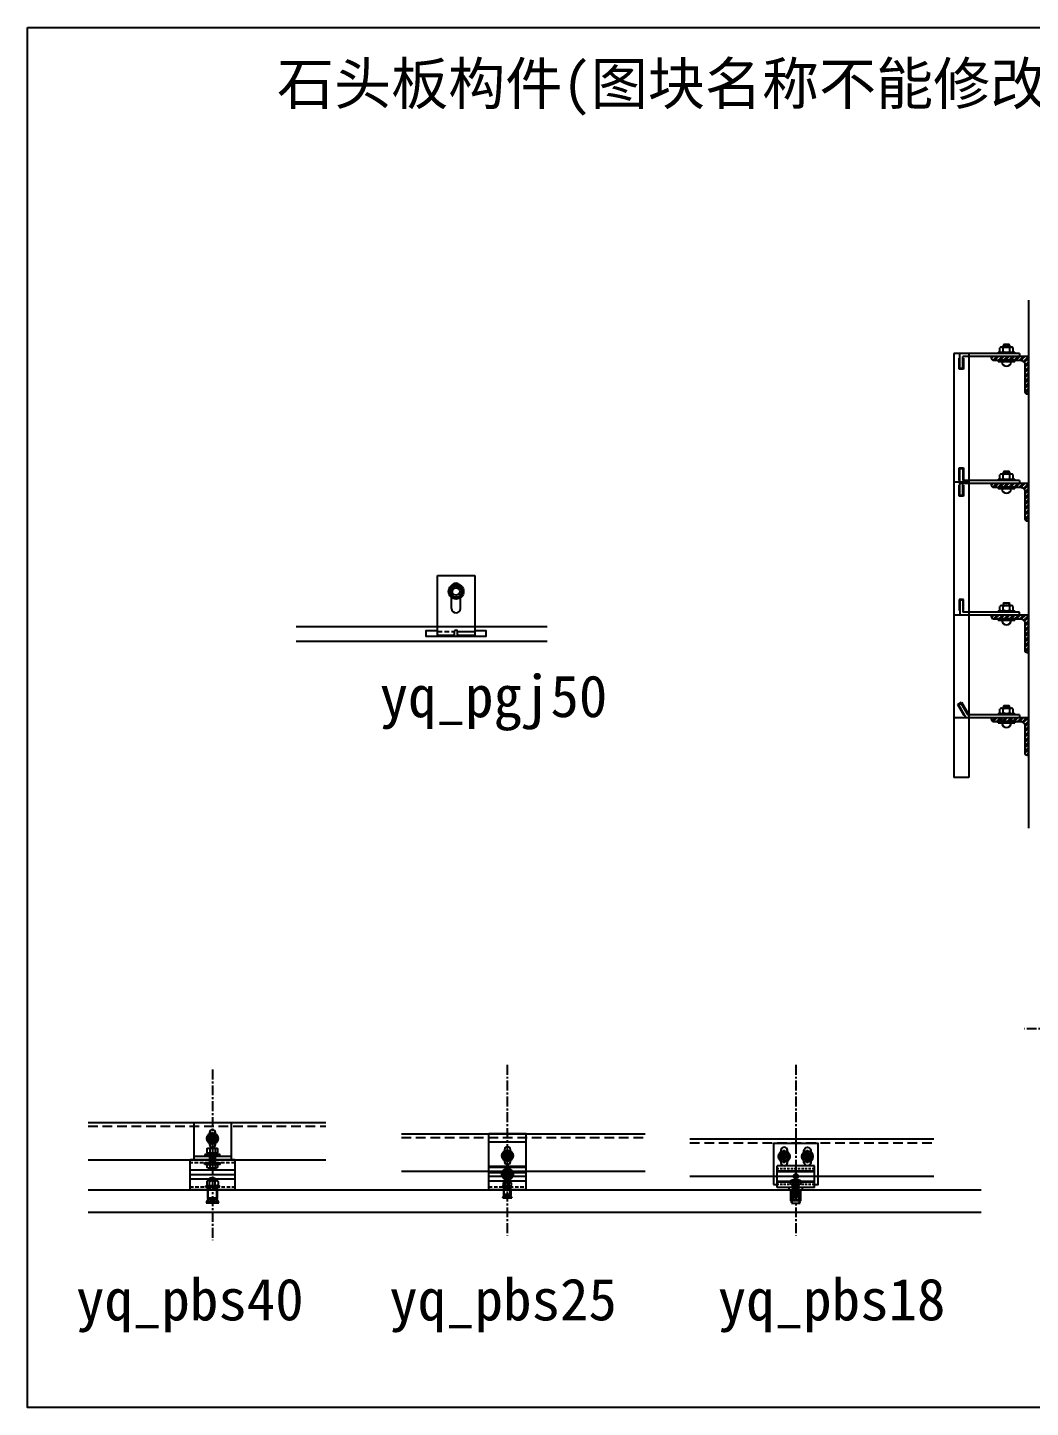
# Model space of a CAD drawing. Extents: x 1315 to 7970, y -3348 to 2381.
# Drawn here: x 1315 to 2657, y -433 to 1413 of the extents above; entities that cross this region are included whole.
import ezdxf

# ---------------------------------------------------------------- set-up
doc = ezdxf.new("R2010")
doc.units = 0
for name, pattern in [('ACAD_ISO02W100', [15, 12, -3]), ('CENTER', [2, 1.25, -0.25, 0.25, -0.25]), ('HIDDEN', [9.525, 6.35, -3.175])]:
    doc.linetypes.add(name, pattern=pattern)
doc.layers.get('0').update_dxf_attribs({"linetype": 'CONTINUOUS'})
doc.layers.add('MTHATCH', color=8, linetype='CONTINUOUS')
doc.styles.get("Standard").update_dxf_attribs({"font": ''})
doc.styles.get('STANDARD').set_extended_font_data('SimSun')

# ---------------------------------------------------------------- blocks, each defined once
blk = doc.blocks.new('YQ_JT503')
at = {"layer": 'MTHATCH'}
h = blk.add_hatch(dxfattribs=at)
h.set_pattern_fill('金属', color=256, scale=2)
h.set_pattern_definition([(45, (-2145.3354, -2455.688), (-3.535534, 3.535534), []), (45, (-2142.9784, -2455.688), (-3.535534, 3.535534), [])])
edge = h.paths.add_edge_path()
edge.add_line((0, 0), (50, 0))
edge.add_line((50, 0), (50, 1.7))
edge.add_arc((46.7, 1.7), 3.33, 0, 90)
edge.add_line((46.7, 5), (10.5, 5))
edge.add_arc((10.5, 10.5), 5.5, 180, 270, ccw=False)
edge.add_line((5, 10.5), (5, 46.7))
edge.add_arc((1.7, 46.7), 3.33, 0, 90)
edge.add_line((1.7, 50), (0, 50))
edge.add_line((0, 50), (0, 0))
blk.add_lwpolyline([(0, 0), (50, 0), (50, 1.7, 0.414214), (46.7, 5), (10.5, 5, -0.414214), (5, 10.5), (5, 46.7, 0.414214), (1.7, 50), (0, 50)], format="xyb", close=True)
blk = doc.blocks.new('YQ_MCLS75')
for p, q in [((-11, 1.8), (11, 1.8)), ((-11, 1.8), (-11, 0)), ((11, 0), (-11, 0)), ((-8.8, 2.9), (-8.8, 7.6)), ((-6.6, 8.8), (6.6, 8.8)), ((-3.7, 12), (-4.4, 11.3)), ((-4.4, 11.3), (-4.4, 8.8)), ((4.4, 11.3), (-4.4, 11.3)), ((-4.4, 2.9), (-4.4, 7.6)), ((3.7, 12), (-3.7, 12)), ((-3.7, 8.8), (-3.7, 11.3)), ((4.4, 11.3), (3.7, 12)), ((3.7, 8.8), (3.7, 11.3)), ((4.4, 8.8), (4.4, 11.3)), ((4.4, 2.9), (4.4, 7.6)), ((8.8, 2.9), (8.8, 7.6)), ((11, 0), (11, 1.8)), ((-11, -10.8), (-11, -9)), ((11, -9), (-11, -9)), ((-11, -10.8), (11, -10.8)), ((-6.5, -4), (-6.5, -9)), ((6.5, -4), (6.5, -9)), ((11, -9), (11, -10.8))]:
    blk.add_line(p, q)
for centre, radius, start, end in [((-6.6, 6.1), 2.65, 33.8891, 146.1109), ((-6.6, 6.1), 2.65, 33.8891, 146.1109), ((-6.6, 4.4), 2.65, 213.8891, 326.1109), ((-6.6, 4.4), 2.65, 213.8891, 326.1109), ((0, 0), 8.84, 60.1576, 119.8424), ((0, 10.6), 8.84, 240.1576, 299.8424), ((6.6, 6.1), 2.65, 33.8891, 146.1109), ((6.6, 6.1), 2.65, 33.8891, 146.1109), ((6.6, 4.4), 2.65, 213.8891, 326.1109), ((6.6, 4.4), 2.65, 213.8891, 326.1109), ((0, -10.8), 6.16, 180, 0)]:
    blk.add_arc(centre, radius, start, end)
blk = doc.blocks.new('YQ_GJTM')
for p, q in [((5.2, 17.7), (10.4, 20.7)), ((6.5, 17.3), (10, 19.3)), ((10, 19.3), (18.8, 4)), ((10.4, 20.7), (18.9, 6)), ((13.7, 3), (5.2, 17.7)), ((16.5, 0), (6.5, 17.3)), ((14.5, 3.5), (13.7, 3)), ((88, 0), (16.5, 0)), ((18, 5.5), (18.9, 6)), ((88, 4), (18.8, 4)), ((88, 4), (88, 0))]:
    blk.add_line(p, q)
blk = doc.blocks.new('YQ_GJZ1')
for name, p in [('YQ_GJTM', (0, 0)), ('YQ_MCLS75', (70.5, 4))]:
    blk.add_blockref(name, p)
at = {"rotation": 180}
blk.add_blockref('YQ_JT503', (100, 0), dxfattribs=at)
blk = doc.blocks.new('YQ_GJDGM')
for p, q in [((88, 0), (8, 0)), ((8, -4), (8, 0)), ((88, 0), (88, -4)), ((7, -21), (7, -6)), ((8, -6), (7, -6)), ((8, -20), (8, -4)), ((12, -20), (12, -4)), ((88, -4), (12, -4)), ((13, -6), (12, -6)), ((13, -6), (13, -21)), ((13, -21), (7, -21)), ((12, -20), (8, -20))]:
    blk.add_line(p, q)
blk = doc.blocks.new('YQ_GJZ2')
at = {"xscale": -1, "rotation": 180}
blk.add_blockref('YQ_GJDGM', (0, 0), dxfattribs=at)
at = {"rotation": 180}
blk.add_blockref('YQ_JT503', (100, 0), dxfattribs=at)
blk.add_blockref('YQ_MCLS75', (70.5, 4))
blk = doc.blocks.new('YQ_GJSGM')
for p, q in [((7, 2), (7, 19)), ((7, 19), (13, 19)), ((13, 19), (13, 2)), ((8, 2), (7, 2)), ((8, -2), (8, 18)), ((8, 18), (12, 18)), ((12, 18), (12, 2)), ((88, 2), (12, 2)), ((88, 2), (88, -2)), ((7, -19), (7, -4)), ((8, -4), (7, -4)), ((88, -2), (8, -2)), ((8, -18), (8, -2)), ((12, -18), (8, -18)), ((12, -18), (12, -2)), ((13, -4), (12, -4)), ((13, -4), (13, -19)), ((13, -19), (7, -19))]:
    blk.add_line(p, q)
blk = doc.blocks.new('YQ_GJZ3')
for name, p in [('YQ_GJSGM', (0, 0)), ('YQ_MCLS75', (70.5, 2))]:
    blk.add_blockref(name, p)
at = {"rotation": 180}
blk.add_blockref('YQ_JT503', (100, -2), dxfattribs=at)
blk = doc.blocks.new('YQ_GJZ4')
for name, p in [('YQ_GJDGM', (0, 0)), ('YQ_MCLS75', (70.5, 0))]:
    blk.add_blockref(name, p)
at = {"rotation": 180}
blk.add_blockref('YQ_JT503', (100, -4), dxfattribs=at)
blk = doc.blocks.new('YQ_PGJ50')
for p, q in [((-25, 8), (-25, 88)), ((-25, 88), (25, 88)), ((25, 88), (25, 8)), ((-6, 71.8), (-6, 72)), ((-6, 44), (-6, 61.4)), ((6, 71.8), (6, 72)), ((6, 44), (6, 61.4)), ((-2, 8), (-25, 8)), ((-2, 8), (-2, 13)), ((2, 13), (25, 13)), ((2, 8), (2, 13)), ((25, 8), (2, 8))]:
    blk.add_line(p, q)
at = {"linetype": 'HIDDEN'}
blk.add_line((-25, 13), (-2, 13), dxfattribs=at)
blk.add_lwpolyline([(0, 75.3), (-7.5, 71), (-7.5, 62.3), (0, 58), (7.5, 62.3), (7.5, 71)], close=True)
blk.add_lwpolyline([(25, 14.5), (40, 14.5), (40, 6.5), (-40, 6.5), (-40, 14.5), (-25, 14.5)])
for radius in [10.1, 7.5, 5]:
    blk.add_circle((0, 66.6), radius)
for centre, radius, start, end in [((0, 72), 6, 0, 180), ((0, 44), 6, 180, 0), ((0, 13), 2, 0, 180)]:
    blk.add_arc(centre, radius, start, end)
blk = doc.blocks.new('BLK130224122797')
for p, q in [((-2, 3.5), (-6.3, 3.5)), ((1.1, -4), (0.1, 4)), ((0.5, 3.3), (1.6, 3.3)), ((2.8, -4), (1.8, 4)), ((2.2, 3.3), (3.3, 3.3)), ((4.5, -4), (3.5, 4)), ((3.8, 3.3), (4.9, 3.3)), ((6.1, -4), (5.1, 4)), ((5.5, 3.3), (6.6, 3.3)), ((7.8, -4), (6.8, 4)), ((7.2, 3.3), (8.3, 3.3)), ((9, -0.3), (8.5, 4)), ((12.8, 1.7), (11, -0.4)), ((12.8, 0.4), (11, -1.7)), ((19, 3.5), (13.5, 3.5)), ((-2, -3.5), (-6.3, -3.5)), ((0, -3.3), (0.8, -3.3)), ((1.3, -3.3), (2.4, -3.3)), ((3, -3.3), (4.1, -3.3)), ((4.7, -3.3), (5.8, -3.3)), ((6.3, -3.3), (7.4, -3.3)), ((8, -3.3), (9.1, -3.3)), ((19, -3.5), (13.5, -3.5))]:
    blk.add_line(p, q)
blk.add_lwpolyline([(-6.3, -6.9, -0.185806), (-7, -5.2), (-7, 5.2, -0.185806), (-6.3, 6.9), (-2, 6.9), (-2, -6.9)], format="xyb", close=True)
for points in [[(-7, 5.2, 0.185806), (-6.3, 3.5, 0.19245), (-6.3, -3.5, 0.185806), (-7, -5.2)], [(19.6, 4.4), (19.6, -5.2, -0.185806), (19, -6.9), (13.5, -6.9, -0.185806), (12.8, -5.2), (12.8, 5.2, -0.185806), (13.5, 6.9), (19, 6.9, -0.185806), (19.6, 5.2), (19.6, 4.4)], [(12.8, 5.2, 0.185806), (13.5, 3.5, 0.19245), (13.5, -3.5, 0.185806), (12.8, -5.2)], [(19.6, 5.2, -0.185806), (19, 3.5, -0.19245), (19, -3.5, -0.185806), (19.6, -5.2)]]:
    blk.add_lwpolyline(points, format="xyb")
for points in [[(-2, 10), (0, 10), (0, -10), (-2, -10)], [(2.4, -3.3), (1.6, 3.3), (1.8, 4), (2.2, 3.3), (3, -3.3), (2.8, -4)], [(4.1, -3.3), (3.3, 3.3), (3.5, 4), (3.8, 3.3), (4.7, -3.3), (4.5, -4)], [(5.8, -3.3), (4.9, 3.3), (5.1, 4), (5.5, 3.3), (6.3, -3.3), (6.1, -4)], [(7.4, -3.3), (6.6, 3.3), (6.8, 4), (7.2, 3.3), (8, -3.3), (7.8, -4)], [(11, 10), (9, 10), (9, -10), (11, -10)], [(11, 6.4), (12.8, 6.4), (12.8, -6.4), (11, -6.4)]]:
    blk.add_lwpolyline(points, close=True)
for points in [[(0, 3.5), (0.1, 4), (0.5, 3.3), (1.3, -3.3), (1.1, -4), (0.8, -3.3), (0, 2.9)], [(9, -2.6), (8.3, 3.3), (8.5, 4), (8.8, 3.3), (9, 2)]]:
    blk.add_lwpolyline(points)
blk = doc.blocks.new('BLK130224256967')
for p, q in [((4, 4.2), (-1.1, 4.2)), ((4, 2.9), (-1.1, 2.9)), ((4, 6.7), (0, 6.7)), ((4, 6.7), (15.9, 6.7)), ((14.9, 5.7), (4, 5.7)), ((14.9, 5.7), (14.9, -5.7)), ((15.2, 4.3), (14.9, 4.3)), ((16.5, 3.3), (14.9, 2.5)), ((15.2, 4.3), (20.5, 6.9)), ((15.9, 5.7), (21.5, 8.5)), ((15.9, 6.7), (15.9, 5.7)), ((16.5, 2.5), (16.8, 2.9)), ((18.4, 2.5), (20.4, 5)), ((20.5, 6.9), (20.5, -6.9)), ((21.5, 8.5), (21.5, -8.5)), ((4, -2.9), (-1.1, -2.9)), ((4, -4.2), (-1.1, -4.2)), ((4, -6.7), (0, -6.7)), ((14.9, -5.7), (4, -5.7)), ((15.9, -6.7), (4, -6.7)), ((16.5, -3.3), (14.9, -2.5)), ((14.9, -4.1), (20.5, -6.9)), ((21.5, -8.5), (15.9, -5.7)), ((15.9, -5.7), (15.9, -6.7)), ((16.5, -2.5), (16.8, -2.9)), ((18.4, -2.5), (20.4, -5))]:
    blk.add_line(p, q)
for points in [[(-11.9, -2.9), (-10.6, -4.2), (-10.6, 4.2), (-11.9, 2.9)], [(-1.2, 8.9), (-1.2, -8.9), (0, -8.9), (0, 8.9)]]:
    blk.add_lwpolyline(points, close=True)
for points in [[(-8.2, 2.9), (-11.9, 2.9)], [(-8.2, 4.2), (-10.6, 4.2)], [(-8.2, -5.7), (-8.2, 5.7)], [(-1.1, -5.7), (-1.1, 5.7)], [(-8.2, -2.9), (-11.9, -2.9)], [(-8.2, -4.2), (-10.6, -4.2)]]:
    blk.add_lwpolyline(points)
for points in [[(-7.1, 3.8, -0.587695), (-7.1, 7.6), (-2.3, 7.6, -0.587695), (-2.3, 3.8), (-7.1, 3.8, 0.293848), (-7.1, -3.8)], [(-2.3, 3.8, -0.293848), (-2.3, -3.8), (-7.1, -3.8, 0.587695), (-7.1, -7.6), (-2.3, -7.6, 0.587695), (-2.3, -3.8)]]:
    blk.add_lwpolyline(points, format="xyb")
for centre, radius, start, end in [((19.6, 0), 3.96, 140.4196, 219.5804), ((16.6, 3.1), 0.264, 320.4196, 116.3735), ((21.5, 0), 3.96, 141.4948, 218.5052), ((19.7, 5.5), 0.871, 321.4948, 116.3735), ((16.6, -3.1), 0.264, 243.6265, 39.5804), ((19.7, -5.5), 0.871, 243.6265, 38.5052)]:
    blk.add_arc(centre, radius, start, end)
blk = doc.blocks.new('WO2BEQRL')
at = {"linetype": 'CENTER', "ltscale": 2}
for p, q in [((-8.2, 0), (8.2, 0)), ((0, -9), (0, 9))]:
    blk.add_line(p, q, dxfattribs=at)
for p, q in [((0, 6), (-5.2, 3)), ((-5.2, 3), (-5.2, -3)), ((0, 6), (5.2, 3)), ((5.2, 3), (5.2, -3)), ((0, -6), (-5.2, -3)), ((0, -6), (5.2, -3))]:
    blk.add_line(p, q)
for radius in [5.2, 2.55]:
    blk.add_circle((0, 0), radius)
blk.add_arc((0, 0), 3, 260, 180)
blk = doc.blocks.new('YQ_PBS40')
at = {"ltscale": 0.03}
for p, q in [((-25, 90), (25, 90)), ((-25, 90), (-25, 40)), ((25, 90), (25, 40)), ((-25, 45), (25, 45)), ((-25, 40), (25, 40))]:
    blk.add_line(p, q, dxfattribs=at)
for p, q in [((-30, 0), (-30, 40)), ((30, 40), (-30, 40)), ((30, 40), (30, 0)), ((30, 0), (-30, 0))]:
    blk.add_line(p, q)
blk.add_lwpolyline([(4, 76.6, 1), (-4, 76.6), (-4, 60.6, 1), (4, 60.6), (4, 76.6)], format="xyb")
blk.add_circle((0, 68.6), 7.56)
at = {"layer": 'MTHATCH', "linetype": 'HIDDEN', "ltscale": 0.737507}
for p, q in [((30, 36), (-30, 36)), ((-30, 4), (30, 4))]:
    blk.add_line(p, q, dxfattribs=at)
at = {"layer": 'MTHATCH', "ltscale": 0.737507}
for p, q in [((30, 26), (-30, 26)), ((30, 20), (-30, 20)), ((30, 14), (-30, 14))]:
    blk.add_line(p, q, dxfattribs=at)
at = {"extrusion": (0, 0, -1), "zscale": -1}
blk.add_blockref('WO2BEQRL', (0, 68.6), dxfattribs=at)
at = {"rotation": 90}
blk.add_blockref('BLK130224122797', (0, 36), dxfattribs=at)
at = {"xscale": -1, "rotation": 90}
blk.add_blockref('BLK130224256967', (0, 4), dxfattribs=at)
blk = doc.blocks.new('YQ_PBS25')
at = {"ltscale": 0.03}
for p, q in [((-24.6, 0), (-24.6, 75)), ((25.4, 75), (-24.6, 75)), ((25.4, 0), (25.4, 75)), ((-24.6, 64.2), (25.4, 64.2)), ((-24.6, 31), (25.4, 31)), ((25.4, 0), (-24.6, 0))]:
    blk.add_line(p, q, dxfattribs=at)
blk.add_line((25.4, 31), (-24.6, 31))
at = {"color": 8, "linetype": 'HIDDEN', "ltscale": 0.737507}
blk.add_line((25.4, 31), (-24.6, 31), dxfattribs=at)
at = {"ltscale": 0.03}
blk.add_lwpolyline([(4.4, 53.5, 1), (-3.6, 53.5), (-3.6, 37.5, 1), (4.4, 37.5), (4.4, 53.5)], format="xyb", dxfattribs=at)
for centre, radius in [((0.4, 45.5), 7.56), ((0.4, 20.7), 7.56), ((0.4, 20.8), 3)]:
    blk.add_circle(centre, radius, dxfattribs=at)
at = {"layer": 'MTHATCH', "ltscale": 0.737507}
for p, q in [((25.4, 30), (-24.6, 30)), ((-24.6, 23.3), (25.4, 23.3)), ((-24.6, 18.3), (25.4, 18.3)), ((25.4, 11.5), (-24.6, 11.5))]:
    blk.add_line(p, q, dxfattribs=at)
at = {"layer": 'MTHATCH', "linetype": 'HIDDEN', "ltscale": 0.737507}
blk.add_line((-24.6, 4), (25.4, 4), dxfattribs=at)
at = {"ltscale": 0.03, "extrusion": (0, 0, -1), "zscale": -1}
for p in [(-0.4, 45.5), (-0.4, 20.7)]:
    blk.add_blockref('WO2BEQRL', p, dxfattribs=at)
at = {"ltscale": 0.03, "xscale": 0.7049612833780537, "yscale": 0.7049612833780537, "zscale": 0.7049612833780537, "rotation": 270}
blk.add_blockref('BLK130224256967', (0, 4), dxfattribs=at)
blk = doc.blocks.new('YQ050809425148')
at = {"color": 0, "ltscale": 50}
for p, q in [((4.8, 0), (-4.8, 0)), ((4.8, -6), (-4.8, -6))]:
    blk.add_line(p, q, dxfattribs=at)
for points in [[(-3, -5.3, -0.404993), (-6.5, -5.3), (-6.5, -1.8), (-6.5, -0.7, -0.404993), (-3, -0.7, -0.230237), (3.1, -0.7, -0.404993), (6.5, -0.7), (6.5, -1.8), (6.5, -5.3, -0.404993), (3.1, -5.3)], [(3.1, -0.7), (3.1, -5.3), (3.1, -5.3, -0.230237), (-3, -5.3), (-3, -5.3), (-3, -0.7)]]:
    blk.add_lwpolyline(points, format="xyb", dxfattribs=at)
blk = doc.blocks.new('YQ050809422801')
for p, q in [((3323, 1106.5), (3322.3, 1105.8)), ((3322.3, 1105.8), (3323, 1105.1)), ((3323, 1105.1), (3322.3, 1104.4)), ((3323, 1103.7), (3322.3, 1104.4)), ((3322.3, 1103), (3323, 1103.7)), ((3323, 1102.3), (3322.3, 1103)), ((3322.3, 1101.5), (3323, 1102.3)), ((3322.3, 1101.5), (3323, 1100.8)), ((3323, 1100.8), (3322.3, 1100.1)), ((3322.3, 1100.1), (3323, 1099.4)), ((3323, 1099.4), (3322.3, 1098.7)), ((3323, 1098), (3322.3, 1098.7)), ((3322.3, 1097.3), (3323, 1098)), ((3323, 1096.6), (3322.3, 1097.3)), ((3322.3, 1095.9), (3323, 1096.6)), ((3322.3, 1095.9), (3323, 1095.2)), ((3323, 1095.2), (3322.3, 1094.5)), ((3322.3, 1094.5), (3323, 1093.8)), ((3323, 1093.8), (3322.3, 1093)), ((3323, 1092.3), (3322.3, 1093)), ((3322.3, 1091.6), (3323, 1092.3)), ((3323, 1090.9), (3322.3, 1091.6)), ((3322.3, 1090.2), (3323, 1090.9)), ((3322.3, 1090.2), (3323, 1089.5)), ((3323, 1089.5), (3322.3, 1088.8)), ((3330, 1106.5), (3323, 1105.1)), ((3323, 1106.5), (3330, 1106.5)), ((3330, 1105.1), (3323, 1103.7)), ((3330, 1103.7), (3323, 1102.3)), ((3330, 1102.3), (3323, 1100.8)), ((3330, 1100.8), (3323, 1099.4)), ((3330, 1099.4), (3323, 1098)), ((3330, 1098), (3323, 1096.6)), ((3330, 1096.6), (3323, 1095.2)), ((3330, 1095.2), (3323, 1093.8)), ((3330, 1093.8), (3323, 1092.3)), ((3330, 1092.3), (3323, 1090.9)), ((3330, 1090.9), (3323, 1089.5)), ((3330, 1089.5), (3323, 1088.1)), ((3330, 1106.5), (3330.8, 1105.8)), ((3330.8, 1105.8), (3330, 1105.1)), ((3330, 1105.1), (3330.8, 1104.4)), ((3330, 1103.7), (3330.8, 1104.4)), ((3330.8, 1103), (3330, 1103.7)), ((3330, 1102.3), (3330.8, 1103)), ((3330.8, 1101.5), (3330, 1102.3)), ((3330.8, 1101.5), (3330, 1100.8)), ((3330, 1100.8), (3330.8, 1100.1)), ((3330.8, 1100.1), (3330, 1099.4)), ((3330, 1099.4), (3330.8, 1098.7)), ((3330, 1098), (3330.8, 1098.7)), ((3330.8, 1097.3), (3330, 1098)), ((3330, 1096.6), (3330.8, 1097.3)), ((3330.8, 1095.9), (3330, 1096.6)), ((3330.8, 1095.9), (3330, 1095.2)), ((3330, 1095.2), (3330.8, 1094.5)), ((3330.8, 1094.5), (3330, 1093.8)), ((3330, 1093.8), (3330.8, 1093)), ((3330, 1092.3), (3330.8, 1093)), ((3330.8, 1091.6), (3330, 1092.3)), ((3330, 1090.9), (3330.8, 1091.6)), ((3330.8, 1090.2), (3330, 1090.9)), ((3330.8, 1090.2), (3330, 1089.5)), ((3330, 1089.5), (3330.8, 1088.8)), ((3320.7, 1075.3), (3323, 1080.3)), ((3320.7, 1075.3), (3332.3, 1075.3)), ((3322.3, 1088.8), (3323, 1088.1)), ((3323, 1088.1), (3322.3, 1087.4)), ((3323, 1086.7), (3322.3, 1087.4)), ((3322.3, 1086), (3323, 1086.7)), ((3323, 1085.3), (3322.3, 1086)), ((3322.3, 1084.5), (3323, 1085.3)), ((3322.3, 1084.5), (3323, 1083.8)), ((3323, 1083.8), (3322.3, 1083.1)), ((3322.3, 1083.1), (3323, 1082.4)), ((3330, 1088.1), (3323, 1086.7)), ((3330, 1086.7), (3323, 1085.3)), ((3330, 1085.3), (3323, 1083.8)), ((3330, 1083.8), (3323, 1082.4)), ((3323, 1082.4), (3323, 1080.3)), ((3323, 1080.3), (3330, 1080.3)), ((3330.8, 1088.8), (3330, 1088.1)), ((3330, 1088.1), (3330.8, 1087.4)), ((3330, 1086.7), (3330.8, 1087.4)), ((3330.8, 1086), (3330, 1086.7)), ((3330, 1085.3), (3330.8, 1086)), ((3330.8, 1084.5), (3330, 1085.3)), ((3330.8, 1084.5), (3330, 1083.8)), ((3330, 1083.8), (3330, 1080.3)), ((3332.3, 1075.3), (3330, 1080.3))]:
    blk.add_line(p, q)
blk = doc.blocks.new('YQ_PBS18')
for p, q in [((25, 32), (-25, 32)), ((-25, 3), (-25, 32)), ((25, 3), (25, 32)), ((25, 3), (-25, 3)), ((-5.8, -14), (5.8, -14)), ((-5, -14.5), (-5, -15)), ((5, -14.5), (5, -15))]:
    blk.add_line(p, q)
at = {"linetype": 'ACAD_ISO02W100', "ltscale": 0.12}
for p, q in [((-4.2, 3), (-4.2, 7)), ((4.2, 3), (4.2, 7))]:
    blk.add_line(p, q, dxfattribs=at)
for points in [[(25, 7), (30, 7), (30, 62), (-30, 62), (-30, 7)], [(-30, 7), (-25, 7)], [(-9.2, 3), (-9.2, 0), (9.2, 0), (9.2, 3)], [(6.5, 0), (6.5, -15), (-6.5, -15), (-6.5, 0)], [(-6, 0), (-6, -14.5), (6, -14.5), (6, 0)], [(-5.8, 0), (-5.8, -9), (-5.2, -9), (-5.2, -12), (-5.8, -13), (-5.8, -14)], [(-4.2, -14), (-4.2, 0)], [(4.2, -14), (4.2, 0)], [(5.8, 0), (5.8, -9), (5.2, -9), (5.2, -12), (5.8, -13), (5.8, -14)]]:
    blk.add_lwpolyline(points)
for points in [[(-20, 36.1, 0.9), (-11, 36.1), (-11, 52.9, 0.9), (-20, 52.9)], [(20, 36.1, -0.9), (11, 36.1), (11, 52.9, -0.9), (20, 52.9)]]:
    blk.add_lwpolyline(points, format="xyb", close=True)
at = {"linetype": 'ACAD_ISO02W100', "ltscale": 0.034}
for points in [[(-4.2, 3), (-4.2, 0)], [(4.2, 0), (4.2, 3)]]:
    blk.add_lwpolyline(points, dxfattribs=at)
for centre, radius in [((-15.5, 44.5), 7.56), ((15.5, 44.5), 7.56), ((0, 18), 3)]:
    blk.add_circle(centre, radius)
at = {"layer": 'MTHATCH', "linetype": 'HIDDEN', "ltscale": 0.5}
for p, q in [((25, 28), (-25, 28)), ((25, 7), (-25, 7))]:
    blk.add_line(p, q, dxfattribs=at)
at = {"layer": 'MTHATCH', "ltscale": 0.737507}
for p, q in [((25, 25), (-25, 25)), ((25, 24), (-25, 24)), ((25, 11), (-25, 11)), ((25, 10), (-25, 10))]:
    blk.add_line(p, q, dxfattribs=at)
at = {"extrusion": (0, 0, -1), "zscale": -1}
for p in [(15.5, 44.5), (-15.5, 44.5)]:
    blk.add_blockref('WO2BEQRL', p, dxfattribs=at)
for name, p in [('YQ050809425148', (-0.1, 13)), ('YQ050809422801', (-3326.5, -1093.3))]:
    blk.add_blockref(name, p)

msp = doc.modelspace()

# ---------------------------------------------------------------- linework, layer by layer
at = {"color": 4}
for p, q in [((2654.5, 1048.7), (2654.5, 342.1)), ((2554.5, 977.1), (2554.5, 409.7)), ((2574.5, 977.1), (2554.5, 977.1)), ((2574.5, 977.1), (2574.5, 409.7)), ((2574.5, 805.2), (2554.5, 805.2)), ((1674.1, 612.1), (2010, 612.1)), ((2574.5, 627.2), (2554.5, 627.2)), ((1674.1, 592.1), (2010, 592.1)), ((2574.5, 489.8), (2554.5, 489.8)), ((2574.5, 409.7), (2554.5, 409.7)), ((1395.5, -51.7), (1714, -51.7)), ((1815, -66.7), (2141.3, -66.7)), ((2201.3, -73.7), (2527.6, -73.7)), ((1395.5, -101.7), (1714, -101.7)), ((1815, -116.7), (2141.3, -116.7)), ((2201.3, -123.7), (2527.6, -123.7)), ((1395.5, -141.7), (2591.2, -141.7)), ((1395.5, -171.7), (2591.2, -171.7))]:
    msp.add_line(p, q, dxfattribs=at)
at = {"color": 1, "linetype": 'CENTER', "ltscale": 10.598764}
for p, q in [((2856.1, 73.5), (2649.2, 73.5)), ((1562, 19.2), (1562, -209.1)), ((1956.6, 25.5), (1956.6, -202.8)), ((2342.9, 25.5), (2342.9, -202.8))]:
    msp.add_line(p, q, dxfattribs=at)
at = {"color": 4, "linetype": 'HIDDEN', "ltscale": 2.038036}
for p, q in [((1395.5, -56.7), (1714, -56.7)), ((1815, -71.7), (2141.3, -71.7)), ((2201.3, -78.7), (2527.6, -78.7))]:
    msp.add_line(p, q, dxfattribs=at)
msp.add_lwpolyline([(1314.6, 1413.3), (4086.7, 1413.3), (4086.7, -432.9), (1314.6, -432.9)], close=True)

# ---------------------------------------------------------------- block references
for name, p in [('YQ_GJZ4', (2554.5, 977.1)), ('YQ_GJZ3', (2554.5, 805.2)), ('YQ_PGJ50', (1888.2, 592.1)), ('YQ_GJZ2', (2554.5, 627.2)), ('YQ_GJZ1', (2554.5, 489.8)), ('YQ_PBS40', (1562, -141.7)), ('YQ_PBS25', (1956.6, -141.7)), ('YQ_PBS18', (2342.9, -141.7))]:
    msp.add_blockref(name, p)

# ---------------------------------------------------------------- texts
at = {"color": 6}
for s, p in [('石头板构件(图块名称不能修改)', (1648.5, 1310.4)), ('yq_pgj50', (1785.9, 490.7)), ('yq_pbs40', (1379.4, -316.4)), ('yq_pbs25', (1798.7, -316.4)), ('yq_pbs18', (2238.5, -316.4))]:
    msp.add_text(s, height=56, dxfattribs=at).set_placement(p)

doc.saveas('drawing.dxf')
